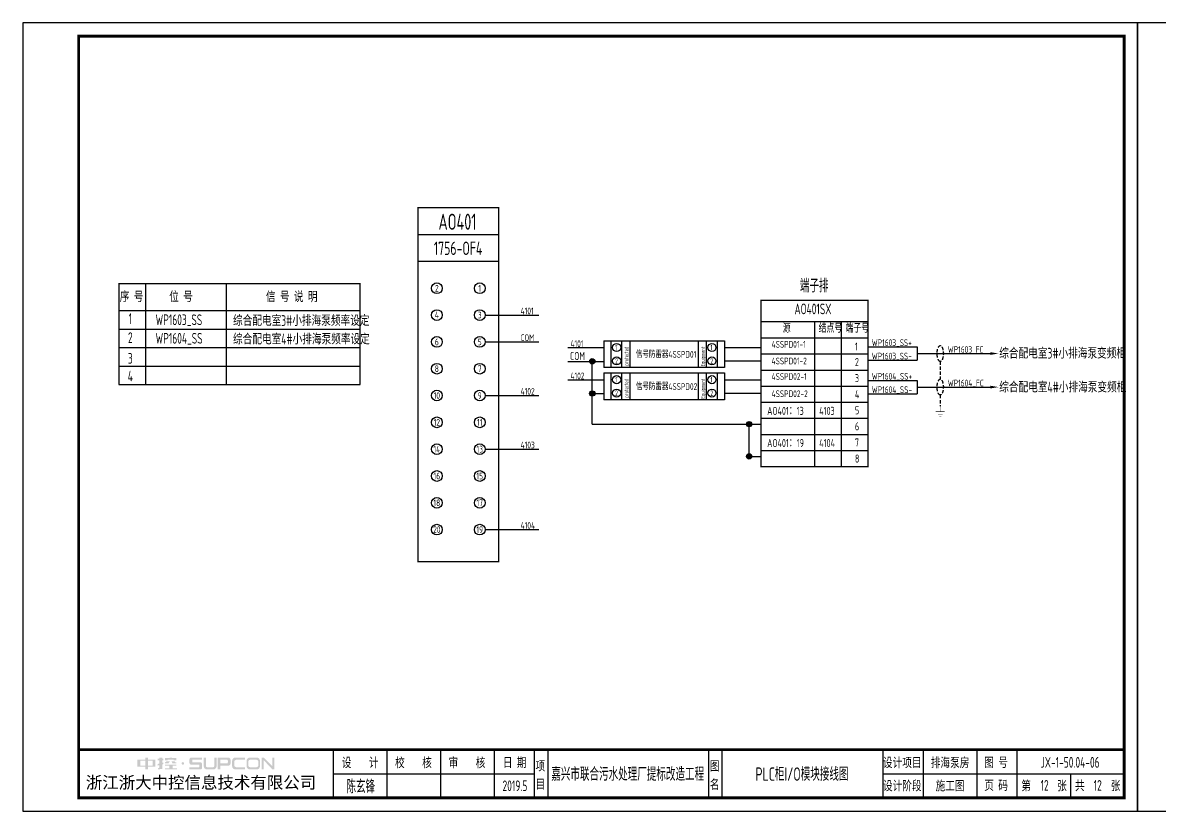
# Model space of a CAD drawing. Header units: millimetres. Extents: x 30557 to 235556, y -116603 to -73383.
# Drawn here: x 171267 to 175510, y -89821 to -86881 of the extents above; entities that cross this region are included whole.
import ezdxf
from ezdxf.enums import TextEntityAlignment as Align

# ---------------------------------------------------------------- set-up
doc = ezdxf.new("R2010")
doc.units = ezdxf.units.MM
doc.linetypes.add('DASHED2', pattern=[0.375, 0.25, -0.125])
doc.layers.add('1', color=3, linetype='Continuous')
doc.layers.add('符号层', color=3, linetype='Continuous')
doc.layers.add('_Drawing', color=7, linetype='Continuous', lineweight=25)
doc.styles.add('supcon', font='sceie.shx', dxfattribs={"width": 0.75, "height": 40, "bigfont": 'sceic.shx'})
doc.styles.add('Title', font='', dxfattribs={"height": 45})
doc.styles.get('Title').set_extended_font_data('SimHei')

# ---------------------------------------------------------------- blocks, each defined once
blk = doc.blocks.new('中控·SUPCON')
at = {"linetype": 'Continuous'}
h = blk.add_hatch(color=2, dxfattribs=at)
h.dxf.hatch_style = 1
h.paths.add_polyline_path([(34, 33), (20, 33), (20, 37), (15, 37), (15, 36), (15, 33), (0, 33), (0, 20), (13, 20), (15, 20), (15, 15), (20, 15), (20, 20), (22, 20), (34, 20)])
h.paths.add_polyline_path([(20, 30), (20, 31), (29, 31), (29, 22), (20, 22)], flags=16)
h.paths.add_polyline_path([(15, 30), (15, 22), (6, 22), (6, 31), (15, 31)], flags=16)
h.paths.add_polyline_path([(47, 32), (49, 32), (49, 35), (47, 35), (47, 37), (41, 37), (41, 35), (38, 35), (38, 32), (41, 32), (41, 25.8), (38, 25), (38, 22), (41, 22.8), (41, 18.3), (39, 17), (39, 15), (47, 16), (47, 24.5), (49, 25), (49, 28), (47, 27.5)])
h.paths.add_polyline_path([(61, 30), (55, 30), (52, 28), (52, 26), (58, 26)])
h.paths.add_polyline_path([(73, 28), (71, 28), (70, 30), (64, 30), (66, 26), (73, 26)])
h.paths.add_polyline_path([(73, 36), (64.6, 36), (64.6, 37), (60.4, 37), (60.4, 36), (52, 36), (52, 32), (56.8, 32), (56.8, 33.1), (68.2, 33.1), (68.2, 32), (73, 32)])
h.paths.add_polyline_path([(66, 22), (73, 22), (73, 24), (52, 24), (52, 22), (60, 22), (60, 17), (52, 17), (52, 15), (74, 15), (74, 17), (66, 17)])
h.paths.add_polyline_path([(82.7, 26.1, 1), (87.6, 26.1, 1)])
h.paths.add_polyline_path([(118, 28), (103.5, 28, -0.414214), (102.5, 29), (102.5, 32, -0.414214), (103.5, 33), (121, 33), (121, 37), (100.5, 37, 0.414214), (97.5, 34), (97.5, 27, 0.414214), (100.5, 24), (115, 24, -0.414214), (116, 23), (116, 20, -0.414214), (115, 19), (97.5, 19), (97.5, 15), (118, 15, 0.414214), (121, 18), (121, 25, 0.414214)])
h.paths.add_polyline_path([(128, 37), (124, 37), (124, 36), (124, 21, 0.414214), (130, 15), (142, 15, 0.414214), (148, 21), (148, 37), (144, 37), (144, 22, -0.414214), (141, 19), (131, 19, -0.414214), (128, 22)])
h.paths.add_polyline_path([(174, 26), (174, 33, 0.414214), (170, 37), (150, 37), (150, 36), (150, 15), (155, 15), (155, 22), (170, 22, 0.414214)])
h.paths.add_polyline_path([(167, 26), (155, 26), (155, 33), (167, 33, -0.414214), (169, 31), (169, 28, -0.414214)], flags=16)
h.paths.add_polyline_path([(201, 19), (185, 19, -0.414214), (181, 23), (181, 29, -0.414214), (185, 33), (201, 33), (201, 37), (183, 37, 0.414214), (177, 31), (177, 21, 0.414214), (183, 15), (201, 15)])
h.paths.add_polyline_path([(229, 21), (229, 31, 0.414214), (223, 37), (210, 37, 0.414214), (204, 31), (204, 21, 0.414214), (210, 15), (223, 15, 0.414214)])
h.paths.add_polyline_path([(207, 23), (207, 29, -0.414214), (211, 33), (222, 33, -0.414214), (226, 29), (226, 23, -0.414214), (222, 19), (211, 19, -0.414214)], flags=16)
h.paths.add_polyline_path([(236, 32.1), (252, 15), (256, 15), (256, 37), (252, 37), (252, 21), (236, 37), (232, 37), (232, 36), (232, 15), (236, 15)])
h = blk.add_hatch(color=2, dxfattribs=at)
h.dxf.hatch_style = 1
h.paths.add_polyline_path([(34, 33), (20, 33), (20, 37), (15, 37), (15, 36), (15, 33), (0, 33), (0, 20), (13, 20), (15, 20), (15, 15), (20, 15), (20, 20), (22, 20), (34, 20)])
h.paths.add_polyline_path([(20, 30), (20, 31), (29, 31), (29, 22), (20, 22)], flags=16)
h.paths.add_polyline_path([(15, 30), (15, 22), (6, 22), (6, 31), (15, 31)], flags=16)
h.paths.add_polyline_path([(47, 32), (49, 32), (49, 35), (47, 35), (47, 37), (41, 37), (41, 35), (38, 35), (38, 32), (41, 32), (41, 25.8), (38, 25), (38, 22), (41, 22.8), (41, 18.3), (39, 17), (39, 15), (47, 16), (47, 24.5), (49, 25), (49, 28), (47, 27.5)])
h.paths.add_polyline_path([(61, 30), (55, 30), (52, 28), (52, 26), (58, 26)])
h.paths.add_polyline_path([(73, 28), (71, 28), (70, 30), (64, 30), (66, 26), (73, 26)])
h.paths.add_polyline_path([(73, 36), (64.6, 36), (64.6, 37), (60.4, 37), (60.4, 36), (52, 36), (52, 32), (56.8, 32), (56.8, 33.1), (68.2, 33.1), (68.2, 32), (73, 32)])
h.paths.add_polyline_path([(66, 22), (73, 22), (73, 24), (52, 24), (52, 22), (60, 22), (60, 17), (52, 17), (52, 15), (74, 15), (74, 17), (66, 17)])
h.paths.add_polyline_path([(82.7, 26.1, 1), (87.6, 26.1, 1)])
h.paths.add_polyline_path([(118, 28), (103.5, 28, -0.414214), (102.5, 29), (102.5, 32, -0.414214), (103.5, 33), (121, 33), (121, 37), (100.5, 37, 0.414214), (97.5, 34), (97.5, 27, 0.414214), (100.5, 24), (115, 24, -0.414214), (116, 23), (116, 20, -0.414214), (115, 19), (97.5, 19), (97.5, 15), (118, 15, 0.414214), (121, 18), (121, 25, 0.414214)])
h.paths.add_polyline_path([(128, 37), (124, 37), (124, 36), (124, 21, 0.414214), (130, 15), (142, 15, 0.414214), (148, 21), (148, 37), (144, 37), (144, 22, -0.414214), (141, 19), (131, 19, -0.414214), (128, 22)])
h.paths.add_polyline_path([(174, 26), (174, 33, 0.414214), (170, 37), (150, 37), (150, 36), (150, 15), (155, 15), (155, 22), (170, 22, 0.414214)])
h.paths.add_polyline_path([(167, 26), (155, 26), (155, 33), (167, 33, -0.414214), (169, 31), (169, 28, -0.414214)], flags=16)
h.paths.add_polyline_path([(201, 19), (185, 19, -0.414214), (181, 23), (181, 29, -0.414214), (185, 33), (201, 33), (201, 37), (183, 37, 0.414214), (177, 31), (177, 21, 0.414214), (183, 15), (201, 15)])
h.paths.add_polyline_path([(229, 21), (229, 31, 0.414214), (223, 37), (210, 37, 0.414214), (204, 31), (204, 21, 0.414214), (210, 15), (223, 15, 0.414214)])
h.paths.add_polyline_path([(207, 23), (207, 29, -0.414214), (211, 33), (222, 33, -0.414214), (226, 29), (226, 23, -0.414214), (222, 19), (211, 19, -0.414214)], flags=16)
h.paths.add_polyline_path([(236, 32.1), (252, 15), (256, 15), (256, 37), (252, 37), (252, 21), (236, 37), (232, 37), (232, 36), (232, 15), (236, 15)])
h = blk.add_hatch(color=2, dxfattribs=at)
h.dxf.hatch_style = 1
h.paths.add_polyline_path([(34, 33), (20, 33), (20, 37), (15, 37), (15, 36), (15, 33), (0, 33), (0, 20), (13, 20), (15, 20), (15, 15), (20, 15), (20, 20), (22, 20), (34, 20)])
h.paths.add_polyline_path([(20, 30), (20, 31), (29, 31), (29, 22), (20, 22)], flags=16)
h.paths.add_polyline_path([(15, 30), (15, 22), (6, 22), (6, 31), (15, 31)], flags=16)
h.paths.add_polyline_path([(47, 32), (49, 32), (49, 35), (47, 35), (47, 37), (41, 37), (41, 35), (38, 35), (38, 32), (41, 32), (41, 25.8), (38, 25), (38, 22), (41, 22.8), (41, 18.3), (39, 17), (39, 15), (47, 16), (47, 24.5), (49, 25), (49, 28), (47, 27.5)])
h.paths.add_polyline_path([(61, 30), (55, 30), (52, 28), (52, 26), (58, 26)])
h.paths.add_polyline_path([(73, 28), (71, 28), (70, 30), (64, 30), (66, 26), (73, 26)])
h.paths.add_polyline_path([(73, 36), (64.6, 36), (64.6, 37), (60.4, 37), (60.4, 36), (52, 36), (52, 32), (56.8, 32), (56.8, 33.1), (68.2, 33.1), (68.2, 32), (73, 32)])
h.paths.add_polyline_path([(66, 22), (73, 22), (73, 24), (52, 24), (52, 22), (60, 22), (60, 17), (52, 17), (52, 15), (74, 15), (74, 17), (66, 17)])
h.paths.add_polyline_path([(82.7, 26.1, 1), (87.6, 26.1, 1)])
h.paths.add_polyline_path([(118, 28), (103.5, 28, -0.414214), (102.5, 29), (102.5, 32, -0.414214), (103.5, 33), (121, 33), (121, 37), (100.5, 37, 0.414214), (97.5, 34), (97.5, 27, 0.414214), (100.5, 24), (115, 24, -0.414214), (116, 23), (116, 20, -0.414214), (115, 19), (97.5, 19), (97.5, 15), (118, 15, 0.414214), (121, 18), (121, 25, 0.414214)])
h.paths.add_polyline_path([(128, 37), (124, 37), (124, 36), (124, 21, 0.414214), (130, 15), (142, 15, 0.414214), (148, 21), (148, 37), (144, 37), (144, 22, -0.414214), (141, 19), (131, 19, -0.414214), (128, 22)])
h.paths.add_polyline_path([(174, 26), (174, 33, 0.414214), (170, 37), (150, 37), (150, 36), (150, 15), (155, 15), (155, 22), (170, 22, 0.414214)])
h.paths.add_polyline_path([(167, 26), (155, 26), (155, 33), (167, 33, -0.414214), (169, 31), (169, 28, -0.414214)], flags=16)
h.paths.add_polyline_path([(201, 19), (185, 19, -0.414214), (181, 23), (181, 29, -0.414214), (185, 33), (201, 33), (201, 37), (183, 37, 0.414214), (177, 31), (177, 21, 0.414214), (183, 15), (201, 15)])
h.paths.add_polyline_path([(229, 21), (229, 31, 0.414214), (223, 37), (210, 37, 0.414214), (204, 31), (204, 21, 0.414214), (210, 15), (223, 15, 0.414214)])
h.paths.add_polyline_path([(207, 23), (207, 29, -0.414214), (211, 33), (222, 33, -0.414214), (226, 29), (226, 23, -0.414214), (222, 19), (211, 19, -0.414214)], flags=16)
h.paths.add_polyline_path([(236, 32.1), (252, 15), (256, 15), (256, 37), (252, 37), (252, 21), (236, 37), (232, 37), (232, 36), (232, 15), (236, 15)])
h = blk.add_hatch(color=2, dxfattribs=at)
h.dxf.hatch_style = 1
h.paths.add_polyline_path([(34, 33), (20, 33), (20, 37), (15, 37), (15, 36), (15, 33), (0, 33), (0, 20), (13, 20), (15, 20), (15, 15), (20, 15), (20, 20), (22, 20), (34, 20)])
h.paths.add_polyline_path([(20, 30), (20, 31), (29, 31), (29, 22), (20, 22)], flags=16)
h.paths.add_polyline_path([(15, 30), (15, 22), (6, 22), (6, 31), (15, 31)], flags=16)
h.paths.add_polyline_path([(47, 32), (49, 32), (49, 35), (47, 35), (47, 37), (41, 37), (41, 35), (38, 35), (38, 32), (41, 32), (41, 25.8), (38, 25), (38, 22), (41, 22.8), (41, 18.3), (39, 17), (39, 15), (47, 16), (47, 24.5), (49, 25), (49, 28), (47, 27.5)])
h.paths.add_polyline_path([(61, 30), (55, 30), (52, 28), (52, 26), (58, 26)])
h.paths.add_polyline_path([(73, 28), (71, 28), (70, 30), (64, 30), (66, 26), (73, 26)])
h.paths.add_polyline_path([(73, 36), (64.6, 36), (64.6, 37), (60.4, 37), (60.4, 36), (52, 36), (52, 32), (56.8, 32), (56.8, 33.1), (68.2, 33.1), (68.2, 32), (73, 32)])
h.paths.add_polyline_path([(66, 22), (73, 22), (73, 24), (52, 24), (52, 22), (60, 22), (60, 17), (52, 17), (52, 15), (74, 15), (74, 17), (66, 17)])
h.paths.add_polyline_path([(82.7, 26.1, 1), (87.6, 26.1, 1)])
h.paths.add_polyline_path([(118, 28), (103.5, 28, -0.414214), (102.5, 29), (102.5, 32, -0.414214), (103.5, 33), (121, 33), (121, 37), (100.5, 37, 0.414214), (97.5, 34), (97.5, 27, 0.414214), (100.5, 24), (115, 24, -0.414214), (116, 23), (116, 20, -0.414214), (115, 19), (97.5, 19), (97.5, 15), (118, 15, 0.414214), (121, 18), (121, 25, 0.414214)])
h.paths.add_polyline_path([(128, 37), (124, 37), (124, 36), (124, 21, 0.414214), (130, 15), (142, 15, 0.414214), (148, 21), (148, 37), (144, 37), (144, 22, -0.414214), (141, 19), (131, 19, -0.414214), (128, 22)])
h.paths.add_polyline_path([(174, 26), (174, 33, 0.414214), (170, 37), (150, 37), (150, 36), (150, 15), (155, 15), (155, 22), (170, 22, 0.414214)])
h.paths.add_polyline_path([(167, 26), (155, 26), (155, 33), (167, 33, -0.414214), (169, 31), (169, 28, -0.414214)], flags=16)
h.paths.add_polyline_path([(201, 19), (185, 19, -0.414214), (181, 23), (181, 29, -0.414214), (185, 33), (201, 33), (201, 37), (183, 37, 0.414214), (177, 31), (177, 21, 0.414214), (183, 15), (201, 15)])
h.paths.add_polyline_path([(229, 21), (229, 31, 0.414214), (223, 37), (210, 37, 0.414214), (204, 31), (204, 21, 0.414214), (210, 15), (223, 15, 0.414214)])
h.paths.add_polyline_path([(207, 23), (207, 29, -0.414214), (211, 33), (222, 33, -0.414214), (226, 29), (226, 23, -0.414214), (222, 19), (211, 19, -0.414214)], flags=16)
h.paths.add_polyline_path([(236, 32.1), (252, 15), (256, 15), (256, 37), (252, 37), (252, 21), (236, 37), (232, 37), (232, 36), (232, 15), (236, 15)])
h = blk.add_hatch(color=2, dxfattribs=at)
h.dxf.hatch_style = 1
h.paths.add_polyline_path([(34, 33), (20, 33), (20, 37), (15, 37), (15, 36), (15, 33), (0, 33), (0, 20), (13, 20), (15, 20), (15, 15), (20, 15), (20, 20), (22, 20), (34, 20)])
h.paths.add_polyline_path([(20, 30), (20, 31), (29, 31), (29, 22), (20, 22)], flags=16)
h.paths.add_polyline_path([(15, 30), (15, 22), (6, 22), (6, 31), (15, 31)], flags=16)
h.paths.add_polyline_path([(47, 32), (49, 32), (49, 35), (47, 35), (47, 37), (41, 37), (41, 35), (38, 35), (38, 32), (41, 32), (41, 25.8), (38, 25), (38, 22), (41, 22.8), (41, 18.3), (39, 17), (39, 15), (47, 16), (47, 24.5), (49, 25), (49, 28), (47, 27.5)])
h.paths.add_polyline_path([(61, 30), (55, 30), (52, 28), (52, 26), (58, 26)])
h.paths.add_polyline_path([(73, 28), (71, 28), (70, 30), (64, 30), (66, 26), (73, 26)])
h.paths.add_polyline_path([(73, 36), (64.6, 36), (64.6, 37), (60.4, 37), (60.4, 36), (52, 36), (52, 32), (56.8, 32), (56.8, 33.1), (68.2, 33.1), (68.2, 32), (73, 32)])
h.paths.add_polyline_path([(66, 22), (73, 22), (73, 24), (52, 24), (52, 22), (60, 22), (60, 17), (52, 17), (52, 15), (74, 15), (74, 17), (66, 17)])
h.paths.add_polyline_path([(82.7, 26.1, 1), (87.6, 26.1, 1)])
h.paths.add_polyline_path([(118, 28), (103.5, 28, -0.414214), (102.5, 29), (102.5, 32, -0.414214), (103.5, 33), (121, 33), (121, 37), (100.5, 37, 0.414214), (97.5, 34), (97.5, 27, 0.414214), (100.5, 24), (115, 24, -0.414214), (116, 23), (116, 20, -0.414214), (115, 19), (97.5, 19), (97.5, 15), (118, 15, 0.414214), (121, 18), (121, 25, 0.414214)])
h.paths.add_polyline_path([(128, 37), (124, 37), (124, 36), (124, 21, 0.414214), (130, 15), (142, 15, 0.414214), (148, 21), (148, 37), (144, 37), (144, 22, -0.414214), (141, 19), (131, 19, -0.414214), (128, 22)])
h.paths.add_polyline_path([(174, 26), (174, 33, 0.414214), (170, 37), (150, 37), (150, 36), (150, 15), (155, 15), (155, 22), (170, 22, 0.414214)])
h.paths.add_polyline_path([(167, 26), (155, 26), (155, 33), (167, 33, -0.414214), (169, 31), (169, 28, -0.414214)], flags=16)
h.paths.add_polyline_path([(201, 19), (185, 19, -0.414214), (181, 23), (181, 29, -0.414214), (185, 33), (201, 33), (201, 37), (183, 37, 0.414214), (177, 31), (177, 21, 0.414214), (183, 15), (201, 15)])
h.paths.add_polyline_path([(229, 21), (229, 31, 0.414214), (223, 37), (210, 37, 0.414214), (204, 31), (204, 21, 0.414214), (210, 15), (223, 15, 0.414214)])
h.paths.add_polyline_path([(207, 23), (207, 29, -0.414214), (211, 33), (222, 33, -0.414214), (226, 29), (226, 23, -0.414214), (222, 19), (211, 19, -0.414214)], flags=16)
h.paths.add_polyline_path([(236, 32.1), (252, 15), (256, 15), (256, 37), (252, 37), (252, 21), (236, 37), (232, 37), (232, 36), (232, 15), (236, 15)])
h = blk.add_hatch(color=2, dxfattribs=at)
h.dxf.hatch_style = 1
h.paths.add_polyline_path([(34, 33), (20, 33), (20, 37), (15, 37), (15, 36), (15, 33), (0, 33), (0, 20), (13, 20), (15, 20), (15, 15), (20, 15), (20, 20), (22, 20), (34, 20)])
h.paths.add_polyline_path([(20, 30), (20, 31), (29, 31), (29, 22), (20, 22)], flags=16)
h.paths.add_polyline_path([(15, 30), (15, 22), (6, 22), (6, 31), (15, 31)], flags=16)
h.paths.add_polyline_path([(47, 32), (49, 32), (49, 35), (47, 35), (47, 37), (41, 37), (41, 35), (38, 35), (38, 32), (41, 32), (41, 25.8), (38, 25), (38, 22), (41, 22.8), (41, 18.3), (39, 17), (39, 15), (47, 16), (47, 24.5), (49, 25), (49, 28), (47, 27.5)])
h.paths.add_polyline_path([(61, 30), (55, 30), (52, 28), (52, 26), (58, 26)])
h.paths.add_polyline_path([(73, 28), (71, 28), (70, 30), (64, 30), (66, 26), (73, 26)])
h.paths.add_polyline_path([(73, 36), (64.6, 36), (64.6, 37), (60.4, 37), (60.4, 36), (52, 36), (52, 32), (56.8, 32), (56.8, 33.1), (68.2, 33.1), (68.2, 32), (73, 32)])
h.paths.add_polyline_path([(66, 22), (73, 22), (73, 24), (52, 24), (52, 22), (60, 22), (60, 17), (52, 17), (52, 15), (74, 15), (74, 17), (66, 17)])
h.paths.add_polyline_path([(82.7, 26.1, 1), (87.6, 26.1, 1)])
h.paths.add_polyline_path([(118, 28), (103.5, 28, -0.414214), (102.5, 29), (102.5, 32, -0.414214), (103.5, 33), (121, 33), (121, 37), (100.5, 37, 0.414214), (97.5, 34), (97.5, 27, 0.414214), (100.5, 24), (115, 24, -0.414214), (116, 23), (116, 20, -0.414214), (115, 19), (97.5, 19), (97.5, 15), (118, 15, 0.414214), (121, 18), (121, 25, 0.414214)])
h.paths.add_polyline_path([(128, 37), (124, 37), (124, 36), (124, 21, 0.414214), (130, 15), (142, 15, 0.414214), (148, 21), (148, 37), (144, 37), (144, 22, -0.414214), (141, 19), (131, 19, -0.414214), (128, 22)])
h.paths.add_polyline_path([(174, 26), (174, 33, 0.414214), (170, 37), (150, 37), (150, 36), (150, 15), (155, 15), (155, 22), (170, 22, 0.414214)])
h.paths.add_polyline_path([(167, 26), (155, 26), (155, 33), (167, 33, -0.414214), (169, 31), (169, 28, -0.414214)], flags=16)
h.paths.add_polyline_path([(201, 19), (185, 19, -0.414214), (181, 23), (181, 29, -0.414214), (185, 33), (201, 33), (201, 37), (183, 37, 0.414214), (177, 31), (177, 21, 0.414214), (183, 15), (201, 15)])
h.paths.add_polyline_path([(229, 21), (229, 31, 0.414214), (223, 37), (210, 37, 0.414214), (204, 31), (204, 21, 0.414214), (210, 15), (223, 15, 0.414214)])
h.paths.add_polyline_path([(207, 23), (207, 29, -0.414214), (211, 33), (222, 33, -0.414214), (226, 29), (226, 23, -0.414214), (222, 19), (211, 19, -0.414214)], flags=16)
h.paths.add_polyline_path([(236, 32.1), (252, 15), (256, 15), (256, 37), (252, 37), (252, 21), (236, 37), (232, 37), (232, 36), (232, 15), (236, 15)])
blk = doc.blocks.new('supcon图框')
at = {"linetype": 'Continuous'}
for p, q in [((6145.7, 4361.7), (1987.7, 4361.7)), ((1987.7, 4361.7), (1987.7, 1421.7)), ((6145.7, 1421.7), (6145.7, 4361.7)), ((1987.7, 1421.7), (6145.7, 1421.7))]:
    blk.add_line(p, q, dxfattribs=at)
for p, q in [((3145.7, 1651.7), (3145.7, 1471.7)), ((3345.7, 1651.7), (3345.7, 1471.7)), ((3545.7, 1651.7), (3545.7, 1471.7)), ((3745.7, 1651.7), (3745.7, 1471.7)), ((3895.7, 1651.7), (3895.7, 1471.7)), ((3945.7, 1651.7), (3945.7, 1471.7)), ((4545.7, 1651.7), (4545.7, 1471.7)), ((4595.7, 1651.7), (4595.7, 1471.7)), ((5195.7, 1651.7), (5195.7, 1471.7)), ((5345.7, 1651.7), (5345.7, 1471.7)), ((5545.7, 1651.7), (5545.7, 1471.7)), ((5695.7, 1651.7), (5695.7, 1471.7)), ((3145.7, 1561.7), (3895.7, 1561.7)), ((5195.7, 1561.7), (6095.7, 1561.7)), ((5895.7, 1561.7), (5895.7, 1471.7))]:
    blk.add_line(p, q)
at = {"linetype": 'Continuous', "const_width": 10}
blk.add_lwpolyline([(2195.7, 4311.7), (6095.7, 4311.7), (6095.7, 1471.7), (2195.7, 1471.7)], close=True, dxfattribs=at)
blk.add_lwpolyline([(2195.7, 1651.7), (6095.7, 1651.7)], dxfattribs=at)
at = {"linetype": 'Continuous', "xscale": 2, "yscale": 2, "zscale": 2}
blk.add_blockref('中控·SUPCON', (2414.6, 1547.7), dxfattribs=at)
at = {"style": 'supcon', "width": 0.75}
for s, p in [('设    计', (3246.2, 1604.2)), ('校    核', (3444.8, 1604.2)), ('审    核', (3644.5, 1604.2)), ('日 期', (3822.5, 1604.2)), ('设计项目', (5268, 1604.2)), ('图 号', (5618, 1604.2)), ('项', (3918.2, 1590.7)), ('图', (4568.2, 1590.7)), ('目', (3918.2, 1522.9)), ('名', (4568.2, 1522.9)), ('设计阶段', (5268, 1518.1)), ('施工图', (5446.5, 1518.1)), ('页 码', (5618, 1518.1)), ('第      张', (5797, 1518.1)), ('共      张', (5997, 1518.1))]:
    blk.add_text(s, height=40, dxfattribs=at).set_placement(p, align=Align.MIDDLE)
at = {"style": 'Title'}
blk.add_text('浙江浙大中控信息技术有限公司', height=45, dxfattribs=at).set_placement((2222.8, 1506.2))
blk = doc.blocks.new('信号防雷接线')
at = {"linetype": 'Continuous'}
for p, q in [((19158.5, -5001.2), (19608.5, -5001.2)), ((19158.5, -5001.2), (19158.5, -5101.2)), ((19184.9, -5101.2), (19184.9, -5001.2)), ((19225.7, -5101.2), (19225.7, -5001.2)), ((19256.2, -5101.2), (19256.2, -5001.2)), ((19510.9, -5101.2), (19510.9, -5001.2)), ((19541.4, -5101.2), (19541.4, -5001.2)), ((19582.2, -5101.2), (19582.2, -5001.2)), ((19608.5, -5001.2), (19608.5, -5101.2)), ((19608.5, -5101.2), (19158.5, -5101.2))]:
    blk.add_line(p, q, dxfattribs=at)
for centre in [(19205.9, -5026.2), (19561.2, -5026.2), (19205.9, -5076.2), (19561.2, -5076.2)]:
    blk.add_circle(centre, 15, dxfattribs=at)
at = {"layer": '1', "color": 7, "style": 'supcon', "width": 0.75}
for s, p in [("1'", (19200.1, -5036.4)), ('1', (19555.4, -5036.4)), ("2'", (19200.1, -5086.4)), ('2', (19555.4, -5086.4))]:
    blk.add_text(s, height=20, dxfattribs=at).set_placement(p)
for s, p in [('protected', (19249.8, -5093.5)), ('Equipment', (19535, -5096.4))]:
    blk.add_text(s, height=15, rotation=90, dxfattribs=at).set_placement(p)

msp = doc.modelspace()

# ---------------------------------------------------------------- hatches: boundary and pattern name
at = {"linetype": 'Continuous'}
for points in [[(173401.4, -88143.4, 1), (173381.4, -88143.4, 1)], [(173401.4, -88263.4, 1), (173381.4, -88263.4, 1)], [(173986.6, -88377.6, 1), (173966.6, -88377.6, 1)], [(173986.6, -88497.6, 1), (173966.6, -88497.6, 1)]]:
    msp.add_hatch(color=256, dxfattribs=at).paths.add_polyline_path(points)

# ---------------------------------------------------------------- linework, layer by layer
at = {"lineweight": -3}
for p, q in [((171725.7, -87854), (171725.7, -88230)), ((172025.7, -87854), (172025.7, -88230)), ((171625.7, -87954), (172525.7, -87954)), ((171625.7, -88023), (172525.7, -88023)), ((171625.7, -88092), (172525.7, -88092)), ((171625.7, -88161), (172525.7, -88161)), ((171625.7, -88230), (172525.7, -88230))]:
    msp.add_line(p, q, dxfattribs=at)
at = {"linetype": 'Continuous'}
for p, q in [((172991.9, -87970.9), (173191.9, -87970.9)), ((174220.3, -87995.8), (174220.3, -88535.8)), ((174320.3, -87995.8), (174320.3, -88535.8)), ((172991.9, -88070.9), (173191.9, -88070.9)), ((174020.3, -88055.8), (174420.3, -88055.8)), ((174020.3, -88115.8), (174420.3, -88115.8)), ((174020.3, -88175.8), (174420.3, -88175.8)), ((174020.3, -88235.8), (174420.3, -88235.8)), ((172991.9, -88270.9), (173191.9, -88270.9)), ((174020.3, -88295.8), (174420.3, -88295.8)), ((174020.3, -88355.8), (174420.3, -88355.8)), ((174020.3, -88415.8), (174420.3, -88415.8)), ((172991.9, -88470.9), (173191.9, -88470.9)), ((174020.3, -88475.8), (174420.3, -88475.8)), ((174020.3, -88535.8), (174420.3, -88535.8)), ((172991.9, -88770.9), (173191.9, -88770.9))]:
    msp.add_line(p, q, dxfattribs=at)
for p, q in [((174420.3, -88089.3), (174602.8, -88089.3)), ((174602.8, -88089.3), (174602.8, -88139.3)), ((174602.8, -88114.3), (174876.3, -88114.3)), ((173391.4, -88377.6), (173391.4, -88143.4)), ((174420.3, -88139.3), (174602.8, -88139.3)), ((174420.3, -88214.4), (174602.8, -88214.4)), ((174602.8, -88214.4), (174602.8, -88264.4)), ((174602.8, -88239.4), (174876.3, -88239.4)), ((174420.3, -88264.4), (174602.8, -88264.4)), ((173976.6, -88497.6), (173976.6, -88377.6))]:
    msp.add_line(p, q)
at = {"color": 0, "linetype": 'DASHED2', "ltscale": 50}
for p, q in [((174689.3, -88143.6), (174689.3, -88210.1)), ((174689.3, -88268.8), (174689.3, -88310.1))]:
    msp.add_line(p, q, dxfattribs=at)
at = {"linetype": 'Continuous', "const_width": 5}
for points in [[(172741.9, -87570.9), (173041.9, -87570.9), (173041.9, -88890.9), (172741.9, -88890.9)], [(174020.3, -87915.8), (174020.3, -88535.8), (174420.3, -88535.8), (174420.3, -87915.8)]]:
    msp.add_lwpolyline(points, close=True, dxfattribs=at)
for points in [[(172741.9, -87670.9), (173041.9, -87670.9)], [(172741.9, -87770.9), (173041.9, -87770.9)], [(174020.3, -87995.8), (174420.3, -87995.8)]]:
    msp.add_lwpolyline(points, dxfattribs=at)
at = {"lineweight": -3, "const_width": 5}
msp.add_lwpolyline([(172525.7, -88230), (172525.7, -87854), (171625.7, -87854), (171625.7, -88230)], dxfattribs=at)
for points in [[(174907.1, -88114.3, 0, 10, 0), (174876.3, -88114.3, 10, 10, 0)], [(174907.1, -88239.4, 0, 10, 0), (174876.3, -88239.4, 10, 10, 0)]]:
    msp.add_lwpolyline(points, format="xyseb")
at = {"lineweight": -3}
for centre in [(172811.9, -87870.9), (172971.9, -87870.9), (172811.9, -87970.9), (172971.9, -87970.9), (172811.9, -88070.9), (172971.9, -88070.9), (172811.9, -88170.9), (172971.9, -88170.9), (172811.9, -88270.9), (172971.9, -88270.9), (172811.9, -88370.9), (172971.9, -88370.9), (172811.9, -88470.9), (172971.9, -88470.9), (172811.9, -88570.9), (172971.9, -88570.9), (172811.9, -88670.9), (172971.9, -88670.9), (172811.9, -88770.9), (172971.9, -88770.9)]:
    msp.add_circle(centre, 20, dxfattribs=at)
at = {"linetype": 'Continuous'}
for centre in [(173391.4, -88143.4), (173391.4, -88263.4), (173976.6, -88377.6), (173976.6, -88497.6)]:
    msp.add_circle(centre, 10, dxfattribs=at)
at = {"color": 0, "linetype": 'DASHED2', "ltscale": 50}
for centre in [(174689.3, -88114.3), (174689.3, -88239.4)]:
    msp.add_ellipse(centre, major_axis=(0, -29.4), ratio=0.394838, dxfattribs=at)
at = {"layer": '1', "color": 0, "const_width": 1.62}
for points in [[(174672.3, -88331.1), (174706.4, -88331.1)], [(174689.3, -88310.1), (174689.3, -88331.1)], [(174680.4, -88340.6), (174698.8, -88340.6)], [(174686, -88347.6), (174693.1, -88347.6)]]:
    msp.add_lwpolyline(points, dxfattribs=at)
at = {"layer": '_Drawing', "linetype": 'Continuous'}
for p, q in [((173299.9, -88091.9), (173435.1, -88091.9)), ((173885.1, -88091.8), (174020.3, -88091.8)), ((173299.9, -88143.4), (173435.1, -88143.4)), ((173885.1, -88141.8), (174020.3, -88141.8)), ((173299.9, -88211.9), (173435.1, -88211.9)), ((173885.1, -88211.8), (174020.3, -88211.8)), ((173391.4, -88263.4), (173435.1, -88263.4)), ((173885.1, -88261.8), (174020.3, -88261.8)), ((173391.4, -88377.6), (174020.3, -88377.6)), ((173976.6, -88377.6), (174020.3, -88377.6)), ((173976.6, -88497.6), (174020.3, -88497.6))]:
    msp.add_line(p, q, dxfattribs=at)

# ---------------------------------------------------------------- block references
for p in [(169279.6, -91242.6), (173437.6, -91242.6)]:
    msp.add_blockref('supcon图框', p)
for p in [(154276.6, -83065.6), (154276.6, -83185.6)]:
    msp.add_blockref('信号防雷接线', p, dxfattribs=at)

# ---------------------------------------------------------------- texts
at = {"color": 7, "style": 'supcon', "width": 0.75}
msp.add_text('1756-OF4', height=50, dxfattribs=at).set_placement((172891, -87721.8), align=Align.MIDDLE)
at = {"style": 'supcon', "width": 0.75}
for s, p in [('2', (172811.7, -87870.9)), ('1', (172971.7, -87870.9)), ('4', (172811.7, -87970.9)), ('3', (172971.7, -87970.9)), ('6', (172811.7, -88070.9)), ('5', (172971.7, -88070.9)), ('8', (172811.7, -88170.9)), ('7', (172971.7, -88170.9)), ('10', (172811.7, -88270.9)), ('9', (172971.7, -88270.9)), ('12', (172811.7, -88370.9)), ('11', (172971.7, -88370.9)), ('14', (172811.7, -88470.9)), ('13', (172971.7, -88470.9)), ('16', (172811.7, -88570.9)), ('15', (172971.7, -88570.9)), ('18', (172811.7, -88670.9)), ('17', (172971.7, -88670.9)), ('20', (172811.7, -88770.9)), ('19', (172971.7, -88770.9))]:
    msp.add_text(s, height=25, dxfattribs=at).set_placement(p, align=Align.MIDDLE)
for s, p in [('序 号', (171673.2, -87922.6)), ('位 号', (171857.5, -87922.6)), ('信 号 说 明', (172270.5, -87922.6)), ('1', (171668.5, -88004.1)), ('2', (171668.5, -88075)), ('3', (171668.5, -88152.1)), ('4', (171668.5, -88218.6))]:
    msp.add_text(s, height=40, dxfattribs=at).set_placement(p, align=Align.CENTER)
at = {"linetype": 'Continuous', "style": 'supcon', "width": 0.75}
for s, height, p in [('WP1603_SS', 40, (171762.6, -88008.4)), ('综合配电室3#小排海泵频率设定', 40, (172051.5, -88011.3)), ('WP1604_SS', 40, (171762.6, -88077.4)), ('综合配电室4#小排海泵频率设定', 40, (172051.5, -88080.3)), ('WP1603_SS+', 25, (174433.7, -88086.4)), ('WP1603_SS-', 25, (174433.7, -88136.4)), ('WP1603_FC', 25, (174717.2, -88111.7)), ('综合配电室3#小排海泵变频柜', 40, (174909.3, -88133.1)), ('WP1604_SS+', 25, (174433.7, -88211.5)), ('WP1604_SS-', 25, (174433.7, -88261.5)), ('WP1604_FC', 25, (174717.2, -88236.9)), ('综合配电室4#小排海泵变频柜', 40, (174909.3, -88259.4))]:
    msp.add_text(s, height=height, dxfattribs=at).set_placement(p)
at = {"color": 7, "style": 'supcon', "width": 0.75}
for s, p in [('源', (174102.1, -88036)), ('结点号', (174235.9, -88036)), ('端子号', (174336, -88036)), ('1', (174371.1, -88103.1)), ('2', (174371.1, -88161)), ('3', (174371.1, -88221)), ('4', (174371.1, -88281)), ('5', (174371.1, -88341)), ('6', (174371.1, -88401)), ('7', (174371.1, -88461)), ('8', (174371.1, -88521))]:
    msp.add_text(s, height=30, dxfattribs=at).set_placement(p)
at = {"color": 3, "style": 'supcon', "width": 0.75}
for s, height, p in [('排海泵房', 40, (174726, -89638.4)), ('陈玄锋', 50, (172528.1, -89726)), ('2019.5', 40, (173103.1, -89726)), ('12', 40, (175078.6, -89724.6)), ('12', 40, (175276.6, -89724.6))]:
    msp.add_text(s, height=height, dxfattribs=at).set_placement(p, align=Align.MIDDLE)
at = {"layer": '1', "color": 3, "style": 'supcon', "width": 0.75}
msp.add_text('COM', height=30, dxfattribs=at).set_placement((173308.5, -88138.5))
at = {"layer": '_Drawing', "color": 3, "style": 'supcon', "width": 0.75}
for s, height, p in [('AO401', 60, (172888.6, -87622.9)), ('JX-1-50.04-06', 40, (175173.8, -89638.4)), ('嘉兴市联合污水处理厂提标改造工程', 50, (173523.6, -89679.9)), ('PLC柜I/O模块接线图', 50, (174173.6, -89679.9))]:
    msp.add_text(s, height=height, dxfattribs=at).set_placement(p, align=Align.MIDDLE)
for s, height, p in [('4101', 25, (173124.3, -87967.9)), ('COM', 25, (173124.3, -88067.9)), ('4101', 25, (173310.1, -88090.1)), ('4SSPD01-1', 25, (174060.5, -88092.5)), ('信号防雷器4SSPD01', 25, (173553.7, -88129.9)), ('4SSPD01-2', 25, (174060.5, -88154.6)), ('4102', 25, (173310.1, -88210.1)), ('4SSPD02-1', 25, (174060.5, -88212.5)), ('4102', 25, (173124.3, -88267.9)), ('信号防雷器4SSPD02', 25, (173553.7, -88249.9)), ('4SSPD02-2', 25, (174060.5, -88276.8)), ('AO401：13', 30, (174043.8, -88343.1)), ('4103', 30, (174237.9, -88343.1)), ('4103', 25, (173124.3, -88467.9)), ('AO401：19', 30, (174043.8, -88463.1)), ('4104', 30, (174237.9, -88463.1)), ('4104', 25, (173124.3, -88767.9))]:
    msp.add_text(s, height=height, dxfattribs=at).set_placement(p)
at = {"layer": '_Drawing', "style": 'supcon', "width": 0.75}
msp.add_text('AO401SX', height=40, dxfattribs=at).set_placement((174214.6, -87967.9), align=Align.CENTER)
at = {"layer": '符号层', "color": 4, "style": 'supcon', "width": 0.75}
msp.add_text('端子排', height=50, dxfattribs=at).set_placement((174165.7, -87886.5))

doc.saveas('drawing.dxf')
